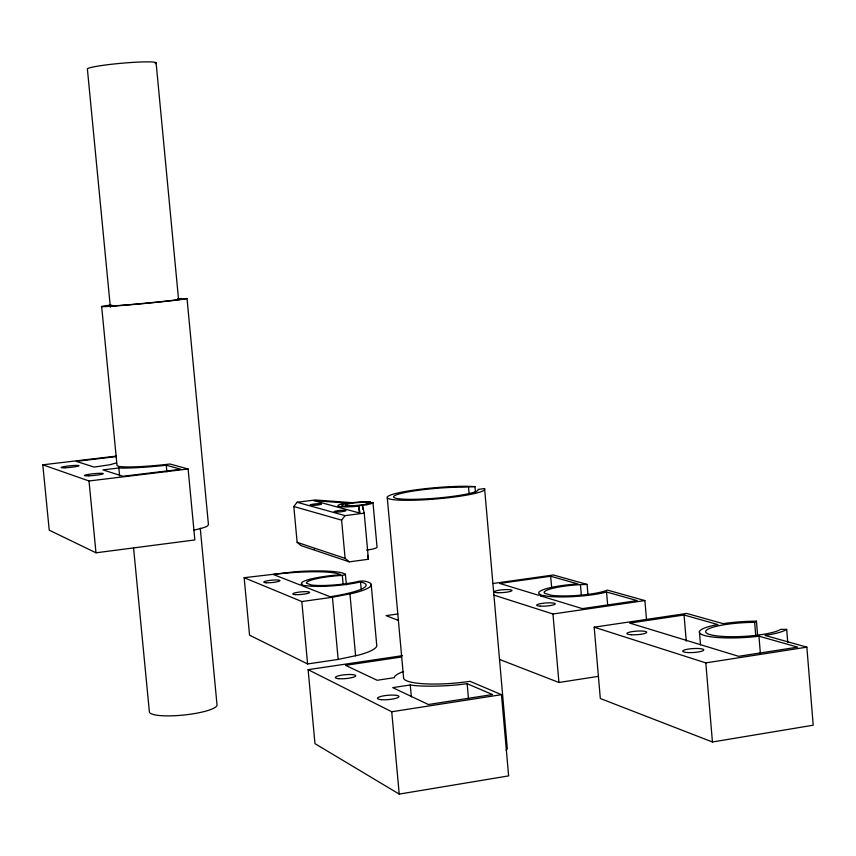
<?xml version="1.0" encoding="UTF-8"?>
<svg xmlns="http://www.w3.org/2000/svg" width="856" height="856" viewBox="0 0 856 856"><rect width="100%" height="100%" fill="white"/><g stroke="black" fill="none" stroke-linecap="round" stroke-linejoin="round"><path stroke-width="1.28" d="M474.984 486.593L462.475 487.203A42.533 4.89 -4.9 0 0 398.789 494.062A42.533 4.89 -4.9 0 0 422.639 499.059A42.533 4.89 -4.9 0 0 477.969 490.445L478.087 489.407L484.603 488.573L484.464 490.017A49.081 5.65 -4.9 0 1 420.713 499.968A49.081 5.65 -4.9 0 1 393.022 494.233A49.081 5.65 -4.9 0 1 466.499 486.294L474.984 486.593L475.562 493.227M349.312 561.857L345.107 558.358L341.608 520.148L345.075 515.633L364.217 513.151L368.422 559.268L349.312 561.857L301.098 545.625L297.128 542.34L293.811 506.506L297.085 502.269L315.147 499.979L352.405 502.697M787.755 642.492L786.685 629.385L780.49 629.385A38.22 6.848 -3.3 0 1 733.175 636.714A38.22 6.848 -3.3 0 1 707.206 629.652A38.22 6.848 -3.3 0 1 754.639 622.355L756.437 621.188L757.635 635.773M193.584 530.142A42.704 5.104 -5.7 0 0 207.066 526.237L208.457 524.814L187.025 298.509L185.527 298.894A42.918 0.974 -5.4 0 1 125.34 305.164A42.918 0.974 -5.4 0 1 110.392 305.1M606.551 591.999L601.682 593.197A38.563 6.174 -4.2 0 1 546.984 596.161L543.239 595.412L540.371 595.83L582.369 608.637L637.217 600.645L606.551 591.999L607.674 605.128M360.536 581.898L355.657 582.968A35.053 5.211 -5.2 0 1 306.844 585.739L301.333 585.451L330.116 596.728A58.69 8.913 -5.3 0 0 360.536 581.898L361.253 589.731M244.153 577.693L301.815 601.543L332.438 597.253L353.507 593.144A63.826 9.694 -5.3 0 0 368.208 582.101L365.234 581.213A5.832 0.877 -5.1 0 0 358.803 581.278A30.046 4.462 -5.2 0 1 311.07 584.948L306.395 583.139A30.046 4.462 -5.2 0 1 342.314 575.382L343.384 575.189A5.682 0.835 -5.1 0 0 345.524 574.355L343.245 573.253A61.857 9.106 -5.3 0 0 296.187 571.637L244.153 577.693L249.556 635.184L307.604 663.956L338.163 659.43L359.167 654.958A63.729 11.342 -5.3 0 0 376.715 644.985L371.194 584.37M402.545 655.643L308.117 669.67L314.976 743.65L399.217 794.101L508.635 775.889L501.466 694.676L469.998 681.301A48.888 9.405 -4.6 0 1 403.647 678.455L387.286 497.85M756.437 621.188A44.598 7.993 -3.3 0 0 723.106 623.65L686.726 613.442L594.182 627.181L600.323 698.517L712.427 741.981L813.2 725.214L806.855 647.168L765.05 635.43A44.598 7.993 -3.3 0 0 786.685 629.385M499.829 659.559L558.925 682.478L598.237 676.379M308.117 669.67L391.738 711.753L501.466 694.676M594.182 627.181L705.804 662.886L806.855 647.168M410.259 684.971L392.722 687.646L428.396 704.52L492.51 694.558L467.141 683.677L458.463 684.757A58.668 11.289 -4.6 0 1 414.7 685.57L410.259 684.971L411.34 696.891M401.485 657.012L345.546 665.337L377.143 680.274L394.381 677.674L394.702 676.4A58.668 11.289 -4.6 0 1 403.55 671.478M684.051 615.004L629.695 623.082L738.61 656.317L797.674 647.147L758.951 636.19L753.986 636.8A44.598 7.993 -3.3 0 1 704.499 635.505A44.598 7.993 -3.3 0 1 713.765 625.362L717.959 624.591L684.051 615.004L686.255 641.187M493.645 595.027L552.965 613.998L644.889 600.58L646.58 620.482M397.847 613.977L386.11 615.646L398.564 620.482M493.238 583.46L553.383 574.986L587.077 584.413L587.976 594.867M550.665 576.249L499.744 583.428L538.199 595.166L541.056 594.749L539.098 593.764A38.563 6.174 -4.2 0 1 571.091 584.498L578.046 583.963L550.665 576.249L551.703 588.136M116.469 456.088L42.8 464.808L49.231 530.185L95.99 552.805L194.847 539.943L188.106 468.981L169.948 464.016A42.768 3.873 -5.6 0 1 117.005 465.225L101.661 306.469M366.475 502.333L370.413 501.83A15.686 1.83 -5.1 0 0 344.743 504.034A15.686 1.83 -5.1 0 0 353.121 506.142A15.686 1.83 -5.1 0 0 372.981 502.493L368.872 503.242A11.738 1.37 -5.1 0 1 353.207 505.65A11.738 1.37 -5.1 0 1 347.375 504.163A11.738 1.37 -5.1 0 1 365.073 502.279L366.475 502.333L366.71 504.954M42.8 464.808L89.003 480.976L188.106 468.981M116.523 456.58L76.195 461.352L94.149 467.087L110.766 464.615A51.317 4.654 -5.6 0 1 116.309 462.978M118.834 467.986L102.945 469.891L122.911 476.278L180.862 469.27L166.267 465.225L158.542 466.049A51.317 4.654 -5.6 0 1 122.162 468.093L118.834 467.986L119.605 475.904M177.845 298.894L181.365 298.541L177.524 298.787M187.025 298.509L180.028 299.375A37.193 0.835 -5.4 0 1 130.422 304.586A37.193 0.835 -5.4 0 1 111.847 305.153M644.889 600.58L607.3 590.073L604.047 591.293A33.052 5.286 -4.2 0 1 551.317 595.284L544.523 593.24A33.052 5.286 -4.2 0 1 580.422 584.637L587.077 584.413M297.085 502.269L345.075 515.633M293.811 506.506L341.608 520.148M297.128 542.34L345.107 558.358M364.217 513.151L362.452 505.297L362.805 509.245M358.643 506.196L360.109 513.161L313.649 500.632L346.605 503.028A19.645 2.3 -5.1 0 0 338.858 506.367A19.645 2.3 -5.1 0 0 358.643 506.196L359.242 512.798M367.62 555.351L368.422 559.268M89.003 480.976L95.99 552.805M166.267 465.225L166.899 471.87M110.36 307.218L87.398 69.122A34.518 2.718 -5.1 0 1 124.987 62.959A34.518 2.718 -5.1 0 1 155.139 63.676M133.579 547.979L149.351 711.593A34.015 6.688 -5.9 0 0 182.863 715.124A34.015 6.688 -5.9 0 0 217.028 704.959L200.251 528.152M156.113 62.884L178.562 299.514M301.815 601.543L307.604 663.956M372.959 502.472L377.036 547.027A15.676 2.129 -5.1 0 1 366.529 550.119M391.738 711.753L399.217 794.101M349.944 593.957L355.615 655.857M345.385 574.183L346.359 584.808M342.314 575.382L343.149 584.509M332.438 597.253L338.163 659.43M467.141 683.677L468.542 699.438M484.603 488.573L507.319 748.743A48.803 10.989 -4.5 0 1 506.057 750.252M468.532 487.417L469.12 494.051M580.422 584.637L581.342 595.295M552.965 613.998L558.925 682.478M699.405 631.642L700.508 644.814M758.951 636.19L760.363 653.395M754.639 622.355L755.741 635.634M705.804 662.886L712.427 741.981M314.409 549.252A5.789 0.781 -5.2 0 1 314.141 549.071M302.543 584.498L299.835 584.873L273.289 574.472A56.881 8.367 -5.3 0 1 340.656 574.793L334.343 575.275A35.053 5.211 -5.2 0 0 301.408 583.621L302.543 584.498M88.821 475.818A9.448 0.877 -5.7 0 0 103.276 473.668A9.448 0.877 -5.7 0 0 89.538 474.213A9.448 0.877 -5.7 0 0 88.821 475.818M65.163 467.772A9.02 0.802 -5.8 0 0 79.03 465.75A9.02 0.802 -5.8 0 0 66.008 466.295A9.02 0.802 -5.8 0 0 65.163 467.772M381.23 699.662A10.818 2.172 -4.9 0 0 398.8 696.945A10.818 2.172 -4.9 0 0 384.547 695.682A10.818 2.172 -4.9 0 0 381.23 699.662M338.826 678.69A10.251 1.947 -5.1 0 0 355.582 676.154A10.251 1.947 -5.1 0 0 342.293 675.063A10.251 1.947 -5.1 0 0 338.826 678.69M631.236 634.745A9.962 1.787 -3.8 0 0 646.74 632.402A9.962 1.787 -3.8 0 0 632.498 631.567A9.962 1.787 -3.8 0 0 631.236 634.745M687.593 652.54A10.54 1.969 -3.5 0 0 703.793 650.036A10.54 1.969 -3.5 0 0 688.492 649.062A10.54 1.969 -3.5 0 0 687.593 652.54M336.087 512.048A5.992 0.717 -5.2 0 0 345.888 510.775A5.992 0.717 -5.2 0 0 338.152 510.647A5.992 0.717 -5.2 0 0 336.087 512.048M311.98 505.372A5.799 0.674 -5.2 0 0 321.492 504.152A5.799 0.674 -5.2 0 0 314.077 504.034A5.799 0.674 -5.2 0 0 311.98 505.372M540.425 606.176A9.352 1.552 -4.3 0 0 555.223 604.026A9.352 1.552 -4.3 0 0 542.233 603.373A9.352 1.552 -4.3 0 0 540.425 606.176M497.721 592.684A8.924 1.412 -4.5 0 0 511.952 590.651A8.924 1.412 -4.5 0 0 499.722 590.094A8.924 1.412 -4.5 0 0 497.721 592.684M266.302 582.754A8.143 1.198 -5.4 0 0 279.752 580.903A8.143 1.198 -5.4 0 0 269.501 580.432A8.143 1.198 -5.4 0 0 266.302 582.754M295.481 594.642A8.496 1.295 -5.3 0 0 309.444 592.705A8.496 1.295 -5.3 0 0 298.637 592.159A8.496 1.295 -5.3 0 0 295.481 594.642"/></g></svg>
